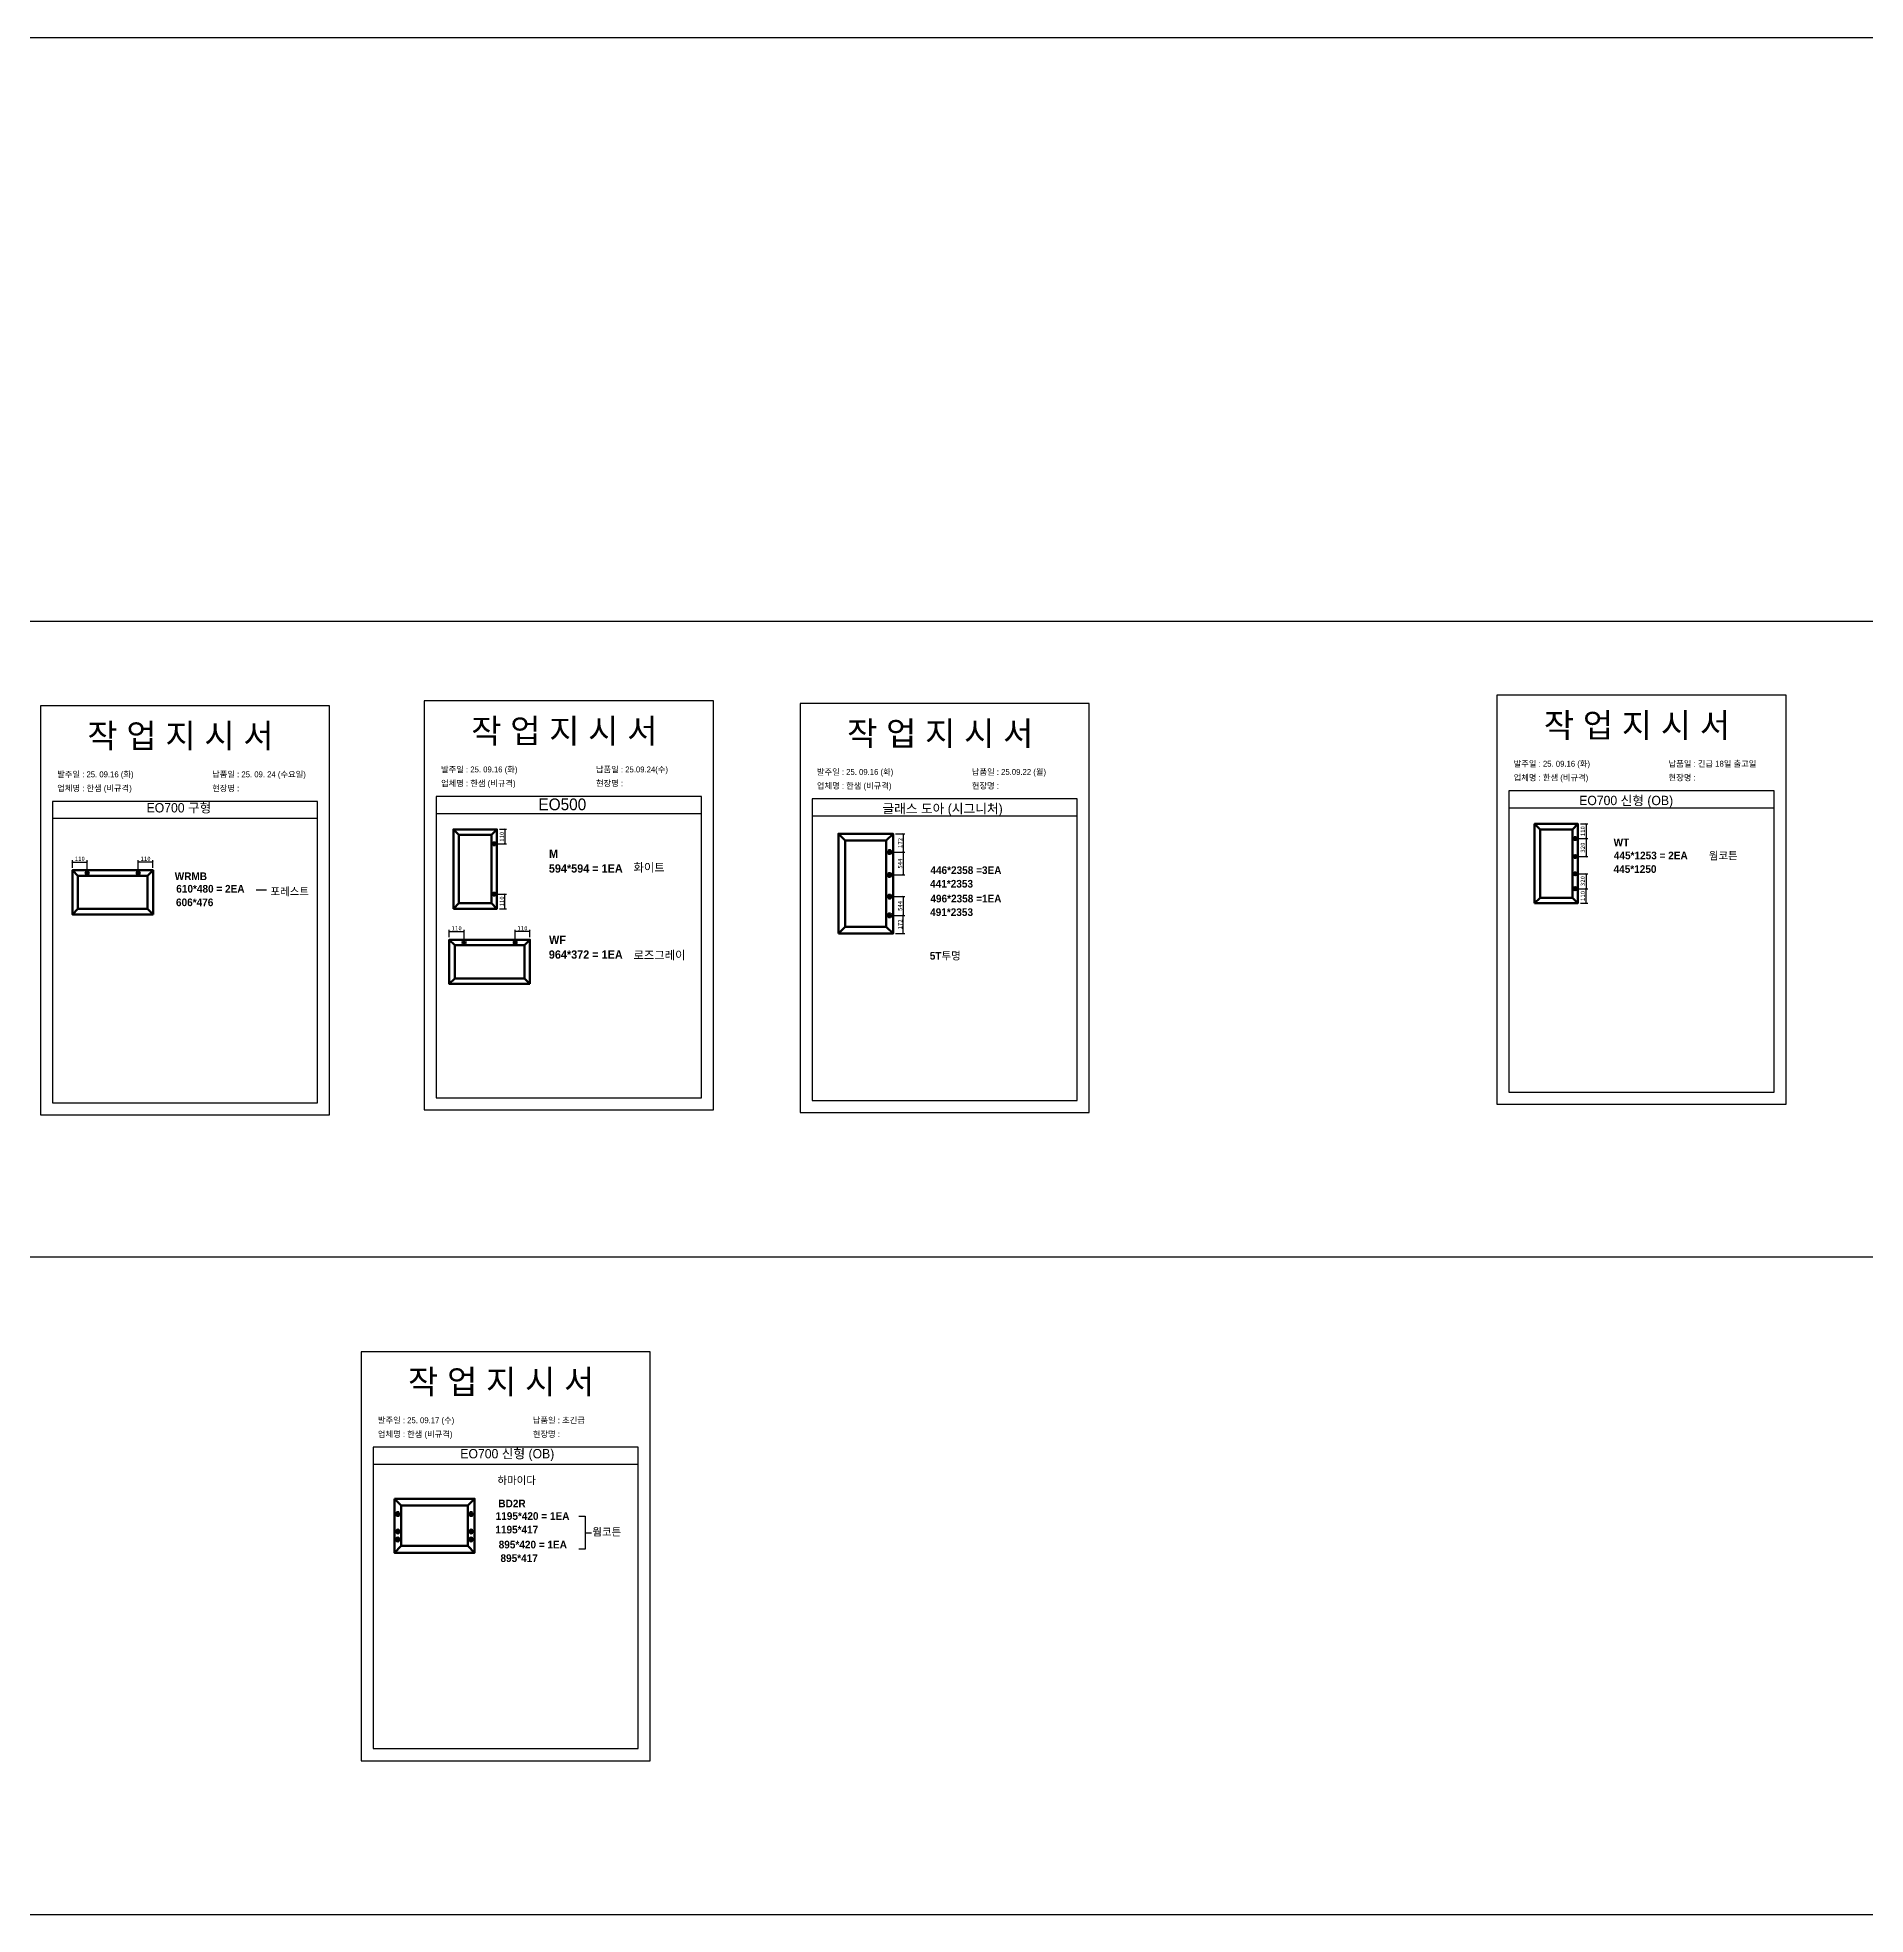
# Model space of a CAD drawing. Header units: millimetres. Extents: x -44117 to 256353, y -2095463 to 65325.
# Drawn here: x 116978 to 127597, y -321390 to -310486 of the extents above; entities that cross this region are included whole.
import ezdxf

# ---------------------------------------------------------------- set-up
doc = ezdxf.new("R2010")
doc.units = ezdxf.units.MM
doc.header["$LTSCALE"] = 10
doc.layers.add('Layer1', color=7, linetype='Continuous', lineweight=70)
doc.styles.add('MtX_Gulim', font='')
doc.styles.get('MtX_Gulim').set_extended_font_data('Gulim', bold=True)
doc.dimstyles.new('ISO-25', dxfattribs={"dimtxt": 2.5, "dimasz": 2.5, "dimexe": 1, "dimexo": 1, "dimtad": 1, "dimtxsty": 'Standard', "dimblk": 'ARCHTICK', "dimcen": 2.5, "dimadec": 0, "dimazin": 0, "dimtfac": 1, "dimtmove": 0, "dimatfit": 3, "dimfxl": 0, "dimarcsym": 0})

# ---------------------------------------------------------------- blocks, each defined once
blk = doc.blocks.new('_ArchTick')
at = {"color": 0, "linetype": 'ByBlock', "const_width": 0.15}
blk.add_lwpolyline([(-0.5, -0.5), (0.5, 0.5)], dxfattribs=at)
blk = doc.blocks.new('*D3345')
at = {"color": 0, "lineweight": -2}
for p, q in [((117180, -315309), (117180, -315266)), ((117180, -315276), (117266, -315276)), ((117266, -315325), (117266, -315266))]:
    blk.add_line(p, q, dxfattribs=at)
at = {"layer": 'Defpoints', "color": 0}
for p in [(117180, -315324), (117266, -315276), (117266, -315340)]:
    blk.add_point(p, dxfattribs=at)
at = {"color": 0, "lineweight": -2, "xscale": 10, "yscale": 10, "zscale": 10, "rotation": 180}
blk.add_blockref('_ArchTick', (117180, -315276), dxfattribs=at)
at = {"color": 0, "lineweight": -2, "xscale": 10, "yscale": 10, "zscale": 10}
blk.add_blockref('_ArchTick', (117266, -315276), dxfattribs=at)
at = {"color": 0, "insert": (117223, -315257), "char_height": 25, "attachment_point": 5}
blk.add_mtext('110', dxfattribs=at)
blk = doc.blocks.new('*D3346')
at = {"color": 0, "lineweight": -2}
for p, q in [((117563, -315325), (117563, -315266)), ((117648, -315276), (117563, -315276)), ((117648, -315309), (117648, -315266))]:
    blk.add_line(p, q, dxfattribs=at)
at = {"layer": 'Defpoints', "color": 0}
for p in [(117563, -315276), (117563, -315340), (117648, -315324)]:
    blk.add_point(p, dxfattribs=at)
at = {"color": 0, "lineweight": -2, "xscale": 10, "yscale": 10, "zscale": 10, "rotation": 180}
blk.add_blockref('_ArchTick', (117563, -315276), dxfattribs=at)
at = {"color": 0, "lineweight": -2, "xscale": 10, "yscale": 10, "zscale": 10}
blk.add_blockref('_ArchTick', (117648, -315276), dxfattribs=at)
at = {"color": 0, "insert": (117605, -315257), "char_height": 25, "attachment_point": 5}
blk.add_mtext('110', dxfattribs=at)
blk = doc.blocks.new('*D3347')
at = {"color": 0, "lineweight": -2}
for p, q in [((119661, -315086), (119703, -315086)), ((119693, -315086), (119693, -315171)), ((119645, -315171), (119703, -315171))]:
    blk.add_line(p, q, dxfattribs=at)
at = {"layer": 'Defpoints', "color": 0}
for p in [(119646, -315086), (119630, -315171), (119693, -315171)]:
    blk.add_point(p, dxfattribs=at)
at = {"color": 0, "lineweight": -2, "xscale": 10, "yscale": 10, "zscale": 10}
for p, rotation in [((119693, -315086), 90), ((119693, -315171), 270)]:
    blk.add_blockref('_ArchTick', p, dxfattribs=dict(at, rotation=rotation))
at = {"color": 0, "insert": (119675, -315129), "char_height": 25, "attachment_point": 5, "rotation": 90}
blk.add_mtext('110', dxfattribs=at)
blk = doc.blocks.new('*D3348')
at = {"color": 0, "lineweight": -2}
for p, q in [((119645, -315463), (119703, -315463)), ((119661, -315548), (119703, -315548)), ((119693, -315548), (119693, -315463))]:
    blk.add_line(p, q, dxfattribs=at)
at = {"layer": 'Defpoints', "color": 0}
for p in [(119630, -315463), (119646, -315548), (119693, -315463)]:
    blk.add_point(p, dxfattribs=at)
at = {"color": 0, "lineweight": -2, "xscale": 10, "yscale": 10, "zscale": 10}
for p, rotation in [((119693, -315463), 90), ((119693, -315548), 270)]:
    blk.add_blockref('_ArchTick', p, dxfattribs=dict(at, rotation=rotation))
at = {"color": 0, "insert": (119675, -315505), "char_height": 25, "attachment_point": 5, "rotation": 90}
blk.add_mtext('110', dxfattribs=at)
blk = doc.blocks.new('*D3349')
at = {"color": 0, "lineweight": -2}
for p, q in [((119370, -315713), (119370, -315670)), ((119456, -315729), (119456, -315670)), ((119370, -315680), (119456, -315680))]:
    blk.add_line(p, q, dxfattribs=at)
at = {"layer": 'Defpoints', "color": 0}
for p in [(119370, -315728), (119456, -315680), (119456, -315744)]:
    blk.add_point(p, dxfattribs=at)
at = {"color": 0, "lineweight": -2, "xscale": 10, "yscale": 10, "zscale": 10, "rotation": 180}
blk.add_blockref('_ArchTick', (119370, -315680), dxfattribs=at)
at = {"color": 0, "lineweight": -2, "xscale": 10, "yscale": 10, "zscale": 10}
blk.add_blockref('_ArchTick', (119456, -315680), dxfattribs=at)
at = {"color": 0, "insert": (119413, -315661), "char_height": 25, "attachment_point": 5}
blk.add_mtext('110', dxfattribs=at)
blk = doc.blocks.new('*D3350')
at = {"color": 0, "lineweight": -2}
for p, q in [((119752, -315729), (119752, -315670)), ((119838, -315713), (119838, -315670)), ((119838, -315680), (119752, -315680))]:
    blk.add_line(p, q, dxfattribs=at)
at = {"layer": 'Defpoints', "color": 0}
for p in [(119752, -315680), (119752, -315744), (119838, -315728)]:
    blk.add_point(p, dxfattribs=at)
at = {"color": 0, "lineweight": -2, "xscale": 10, "yscale": 10, "zscale": 10, "rotation": 180}
blk.add_blockref('_ArchTick', (119752, -315680), dxfattribs=at)
at = {"color": 0, "lineweight": -2, "xscale": 10, "yscale": 10, "zscale": 10}
blk.add_blockref('_ArchTick', (119838, -315680), dxfattribs=at)
at = {"color": 0, "insert": (119795, -315661), "char_height": 25, "attachment_point": 5}
blk.add_mtext('110', dxfattribs=at)
blk = doc.blocks.new('*D3353')
at = {"color": 0, "lineweight": -2}
for p, q in [((121963, -315112), (122017, -315112)), ((122007, -315112), (122007, -315219)), ((121943, -315219), (122017, -315219))]:
    blk.add_line(p, q, dxfattribs=at)
at = {"layer": 'Defpoints', "color": 0}
for p in [(121948, -315112), (121928, -315219), (122007, -315219)]:
    blk.add_point(p, dxfattribs=at)
at = {"color": 0, "lineweight": -2, "xscale": 10, "yscale": 10, "zscale": 10}
for p, rotation in [((122007, -315112), 90), ((122007, -315219), 270)]:
    blk.add_blockref('_ArchTick', p, dxfattribs=dict(at, rotation=rotation))
at = {"color": 0, "insert": (121989, -315165), "char_height": 25, "attachment_point": 5, "rotation": 90}
blk.add_mtext('172', dxfattribs=at)
blk = doc.blocks.new('*D3354')
at = {"color": 0, "lineweight": -2}
for p, q in [((121943, -315586), (122017, -315586)), ((122007, -315692), (122007, -315586)), ((121963, -315692), (122017, -315692))]:
    blk.add_line(p, q, dxfattribs=at)
at = {"layer": 'Defpoints', "color": 0}
for p in [(121928, -315586), (122007, -315586), (121948, -315692)]:
    blk.add_point(p, dxfattribs=at)
at = {"color": 0, "lineweight": -2, "xscale": 10, "yscale": 10, "zscale": 10}
for p, rotation in [((122007, -315586), 90), ((122007, -315692), 270)]:
    blk.add_blockref('_ArchTick', p, dxfattribs=dict(at, rotation=rotation))
at = {"color": 0, "insert": (121989, -315639), "char_height": 25, "attachment_point": 5, "rotation": 90}
blk.add_mtext('172', dxfattribs=at)
blk = doc.blocks.new('*D3355')
at = {"color": 0, "lineweight": -2}
for p, q in [((121943, -315219), (122017, -315219)), ((122007, -315219), (122007, -315351)), ((121943, -315351), (122017, -315351))]:
    blk.add_line(p, q, dxfattribs=at)
at = {"layer": 'Defpoints', "color": 0}
for p in [(121928, -315219), (121928, -315351), (122007, -315351)]:
    blk.add_point(p, dxfattribs=at)
at = {"color": 0, "lineweight": -2, "xscale": 10, "yscale": 10, "zscale": 10}
for p, rotation in [((122007, -315219), 90), ((122007, -315351), 270)]:
    blk.add_blockref('_ArchTick', p, dxfattribs=dict(at, rotation=rotation))
at = {"color": 0, "insert": (121989, -315285), "char_height": 25, "attachment_point": 5, "rotation": 90}
blk.add_mtext('544', dxfattribs=at)
blk = doc.blocks.new('*D3356')
at = {"color": 0, "lineweight": -2}
for p, q in [((121943, -315477), (122017, -315477)), ((122007, -315477), (122007, -315586)), ((121943, -315586), (122017, -315586))]:
    blk.add_line(p, q, dxfattribs=at)
at = {"layer": 'Defpoints', "color": 0}
for p in [(121928, -315477), (121928, -315586), (122007, -315586)]:
    blk.add_point(p, dxfattribs=at)
at = {"color": 0, "lineweight": -2, "xscale": 10, "yscale": 10, "zscale": 10}
for p, rotation in [((122007, -315477), 90), ((122007, -315586), 270)]:
    blk.add_blockref('_ArchTick', p, dxfattribs=dict(at, rotation=rotation))
at = {"color": 0, "insert": (121989, -315531), "char_height": 25, "attachment_point": 5, "rotation": 90}
blk.add_mtext('544', dxfattribs=at)
blk = doc.blocks.new('*D3362')
at = {"color": 0, "lineweight": -2}
for p, q in [((125942, -315055), (125984, -315055)), ((125974, -315055), (125974, -315139)), ((125926, -315139), (125984, -315139))]:
    blk.add_line(p, q, dxfattribs=at)
at = {"layer": 'Defpoints', "color": 0}
for p in [(125927, -315055), (125911, -315139), (125974, -315139)]:
    blk.add_point(p, dxfattribs=at)
at = {"color": 0, "lineweight": -2, "xscale": 10, "yscale": 10, "zscale": 10}
for p, rotation in [((125974, -315055), 90), ((125974, -315139), 270)]:
    blk.add_blockref('_ArchTick', p, dxfattribs=dict(at, rotation=rotation))
at = {"color": 0, "insert": (125955, -315097), "char_height": 25, "attachment_point": 5, "rotation": 90}
blk.add_mtext('110', dxfattribs=at)
blk = doc.blocks.new('*D3363')
at = {"color": 0, "lineweight": -2}
for p, q in [((125926, -315431), (125984, -315431)), ((125974, -315515), (125974, -315431)), ((125942, -315515), (125984, -315515))]:
    blk.add_line(p, q, dxfattribs=at)
at = {"layer": 'Defpoints', "color": 0}
for p in [(125911, -315431), (125974, -315431), (125927, -315515)]:
    blk.add_point(p, dxfattribs=at)
at = {"color": 0, "lineweight": -2, "xscale": 10, "yscale": 10, "zscale": 10}
for p, rotation in [((125974, -315431), 90), ((125974, -315515), 270)]:
    blk.add_blockref('_ArchTick', p, dxfattribs=dict(at, rotation=rotation))
at = {"color": 0, "insert": (125955, -315473), "char_height": 25, "attachment_point": 5, "rotation": 90}
blk.add_mtext('110', dxfattribs=at)
blk = doc.blocks.new('*D3364')
at = {"color": 0, "lineweight": -2}
for p, q in [((125926, -315139), (125984, -315139)), ((125974, -315139), (125974, -315245)), ((125926, -315245), (125984, -315245))]:
    blk.add_line(p, q, dxfattribs=at)
at = {"layer": 'Defpoints', "color": 0}
for p in [(125911, -315139), (125911, -315245), (125974, -315245)]:
    blk.add_point(p, dxfattribs=at)
at = {"color": 0, "lineweight": -2, "xscale": 10, "yscale": 10, "zscale": 10}
for p, rotation in [((125974, -315139), 90), ((125974, -315245), 270)]:
    blk.add_blockref('_ArchTick', p, dxfattribs=dict(at, rotation=rotation))
at = {"color": 0, "insert": (125955, -315192), "char_height": 25, "attachment_point": 5, "rotation": 90}
blk.add_mtext('320', dxfattribs=at)
blk = doc.blocks.new('*D3365')
at = {"color": 0, "lineweight": -2}
for p, q in [((125926, -315344), (125984, -315344)), ((125974, -315344), (125974, -315431)), ((125926, -315431), (125984, -315431))]:
    blk.add_line(p, q, dxfattribs=at)
at = {"layer": 'Defpoints', "color": 0}
for p in [(125911, -315344), (125911, -315431), (125974, -315431)]:
    blk.add_point(p, dxfattribs=at)
at = {"color": 0, "lineweight": -2, "xscale": 10, "yscale": 10, "zscale": 10}
for p, rotation in [((125974, -315344), 90), ((125974, -315431), 270)]:
    blk.add_blockref('_ArchTick', p, dxfattribs=dict(at, rotation=rotation))
at = {"color": 0, "insert": (125955, -315387), "char_height": 25, "attachment_point": 5, "rotation": 90}
blk.add_mtext('320', dxfattribs=at)

msp = doc.modelspace()

# ---------------------------------------------------------------- linework, layer by layer
at = {"color": 1}
for p, q in [((104015.69829, -310486.23585), (196284.84516, -310486.23585)), ((104015.69829, -310486.23585), (196284.84516, -310486.23585)), ((104015.69829, -313877.07446), (196284.84516, -313877.07446)), ((104015.69829, -313877.07446), (196284.84516, -313877.07446)), ((104015.69829, -317569.10118), (196284.84516, -317569.10118)), ((104015.69829, -317569.10118), (196284.84516, -317569.10118)), ((104015.69829, -321390.31271), (196284.84516, -321390.31271)), ((104015.69829, -321390.31271), (196284.84516, -321390.31271))]:
    msp.add_line(p, q, dxfattribs=at)
for p, q in [((120834.28422, -314895.48125), (119294.28422, -314895.48125)), ((127066.01375, -314862.36863), (125526.01375, -314862.36863)), ((118604.29618, -314923.80885), (117064.29618, -314923.80885)), ((120834.28422, -314995.48125), (119294.28422, -314995.48125)), ((123018.03423, -314909.76979), (121478.03423, -314909.76979)), ((123018.03423, -315009.76979), (121478.03423, -315009.76979)), ((127066.01375, -314962.36863), (125526.01375, -314962.36863)), ((118604.29618, -315023.80885), (117064.29618, -315023.80885)), ((118248.04612, -315437.67372), (118307.36187, -315437.67372)), ((120467.49379, -318676.24038), (118927.49379, -318676.24038)), ((120467.49379, -318776.24038), (118927.49379, -318776.24038)), ((120158.66856, -319172.3661), (120196.5623, -319172.3661))]:
    msp.add_line(p, q)
for points in [[(119224.28422, -316716.31153), (120904.28422, -316716.31153), (120904.28422, -314340.31153), (119224.28422, -314340.31153)], [(121408.03423, -316730.60006), (123088.03423, -316730.60006), (123088.03423, -314354.60006), (121408.03423, -314354.60006)], [(125456.01375, -316683.1989), (127136.01375, -316683.1989), (127136.01375, -314307.1989), (125456.01375, -314307.1989)], [(116994.29618, -316744.63913), (118674.29618, -316744.63913), (118674.29618, -314368.63913), (116994.29618, -314368.63913)], [(118857.49379, -320497.07066), (120537.49379, -320497.07066), (120537.49379, -318121.07066), (118857.49379, -318121.07066)]]:
    msp.add_lwpolyline(points, close=True)
for points in [[(119294.28422, -314895.48125), (119294.28422, -316646.31153), (120834.28422, -316646.31153), (120834.28422, -314895.48125)], [(125526.01375, -314862.36863), (125526.01375, -316613.1989), (127066.01375, -316613.1989), (127066.01375, -314862.36863)], [(117064.29618, -314923.80885), (117064.29618, -316674.63913), (118604.29618, -316674.63913), (118604.29618, -314923.80885)], [(121478.03423, -314909.76979), (121478.03423, -316660.60006), (123018.03423, -316660.60006), (123018.03423, -314909.76979)], [(118927.49379, -318676.24038), (118927.49379, -320427.07066), (120467.49379, -320427.07066), (120467.49379, -318676.24038)], [(120122.57928, -319076.72952), (120158.66856, -319076.72952), (120158.66856, -319268.00269), (120122.57928, -319268.00269)]]:
    msp.add_lwpolyline(points)
at = {"layer": 'Layer1'}
for p, q in [((119425.3763, -315117.98814), (119393.82046, -315086.4323)), ((119614.71131, -315117.98814), (119646.26714, -315086.4323)), ((121670.39371, -315151.89542), (121630.7038, -315112.2055)), ((121908.53319, -315151.89542), (121948.2231, -315112.2055)), ((125706.68216, -315086.35052), (125675.18674, -315054.85509)), ((125895.6547, -315086.35052), (125927.15012, -315054.85509)), ((125911.06512, -315126.11299), (125911.06512, -315152.29584)), ((119630.15128, -315157.82688), (119630.15128, -315184.05995)), ((121927.95309, -315202.0033), (121927.95309, -315234.99842)), ((125911.06512, -315231.51501), (125911.06512, -315257.69786)), ((117211.95177, -315355.86323), (117179.88845, -315323.79991)), ((117252.43121, -315340.17495), (117279.08618, -315340.17495)), ((117575.88321, -315340.17495), (117549.22824, -315340.17495)), ((117648.42597, -315323.79991), (117616.36264, -315355.86323)), ((117616.36264, -315355.86323), (117648.42597, -315323.79991)), ((121927.95309, -315334.82885), (121927.95309, -315367.82397)), ((125911.06512, -315331.08827), (125911.06512, -315357.27112)), ((119630.15128, -315476.15937), (119630.15128, -315449.92629)), ((125911.06512, -315443.83604), (125911.06512, -315417.65318)), ((117211.95177, -315548.24318), (117179.88845, -315580.3065)), ((117648.42597, -315580.3065), (117616.36264, -315548.24318)), ((119393.82046, -315547.55394), (119425.3763, -315515.99811)), ((119646.26714, -315547.55394), (119614.71131, -315515.99811)), ((119614.71131, -315515.99811), (119646.26714, -315547.55394)), ((121927.95309, -315460.30912), (121927.95309, -315493.30424)), ((125675.18674, -315515.09393), (125706.68216, -315483.59851)), ((125927.15012, -315515.09393), (125895.6547, -315483.59851)), ((125895.6547, -315483.59851), (125927.15012, -315515.09393)), ((121630.7038, -315692.18944), (121670.39371, -315652.49953)), ((121948.2231, -315692.18944), (121908.53319, -315652.49953)), ((121908.53319, -315652.49953), (121948.2231, -315692.18944)), ((121927.95309, -315602.39165), (121927.95309, -315569.39653)), ((119401.87454, -315759.6977), (119369.81121, -315727.63437)), ((119442.35398, -315744.00941), (119469.00894, -315744.00941)), ((119765.80597, -315744.00941), (119739.15101, -315744.00941)), ((119838.34873, -315727.63437), (119806.28541, -315759.6977)), ((119806.28541, -315759.6977), (119838.34873, -315727.63437)), ((119401.87454, -315952.07764), (119369.81121, -315984.14097)), ((119838.34873, -315984.14097), (119806.28541, -315952.07764)), ((119050.65552, -318974.74243), (119089.89795, -319013.98486)), ((119070.1405, -319048.02534), (119070.1405, -319080.64845)), ((119477.3363, -319013.98486), (119516.57873, -318974.74243)), ((119496.24516, -319048.02534), (119496.24516, -319080.64845)), ((119070.67581, -319149.19843), (119070.67581, -319181.82154)), ((119496.78047, -319149.19843), (119496.78047, -319181.82154)), ((119050.65552, -319288.68185), (119089.89795, -319249.43942)), ((119089.89795, -319249.43942), (119050.65552, -319288.68185)), ((119070.1405, -319195.77017), (119070.1405, -319228.39328)), ((119477.3363, -319249.43942), (119516.57873, -319288.68185)), ((119496.24516, -319195.77017), (119496.24516, -319228.39328))]:
    msp.add_line(p, q, dxfattribs=at)
for points in [[(119393.82046, -315547.55394), (119646.26714, -315547.55394), (119646.26714, -315086.4323), (119393.82046, -315086.4323)], [(119425.3763, -315515.99811), (119614.71131, -315515.99811), (119614.71131, -315117.98814), (119425.3763, -315117.98814)], [(121630.7038, -315692.18944), (121948.2231, -315692.18944), (121948.2231, -315112.2055), (121630.7038, -315112.2055)], [(125675.18674, -315515.09393), (125927.15012, -315515.09393), (125927.15012, -315054.85509), (125675.18674, -315054.85509)], [(125706.68216, -315483.59851), (125895.6547, -315483.59851), (125895.6547, -315086.35052), (125706.68216, -315086.35052)], [(119643.26782, -315170.94342), (119617.03474, -315170.94342)], [(121670.39371, -315652.49953), (121908.53319, -315652.49953), (121908.53319, -315151.89542), (121670.39371, -315151.89542)], [(121944.45065, -315218.50086), (121911.45553, -315218.50086)], [(125924.15654, -315139.20441), (125897.97369, -315139.20441)], [(117648.42597, -315580.3065), (117648.42597, -315323.79991), (117179.88845, -315323.79991), (117179.88845, -315580.3065)], [(117265.75869, -315326.84747), (117265.75869, -315353.50243)], [(117562.55572, -315326.84747), (117562.55572, -315353.50243)], [(125924.15654, -315244.60643), (125897.97369, -315244.60643)], [(125924.15654, -315344.17969), (125897.97369, -315344.17969)], [(117616.36264, -315548.24318), (117616.36264, -315355.86323), (117211.95177, -315355.86323), (117211.95177, -315548.24318)], [(121944.45065, -315351.32641), (121911.45553, -315351.32641)], [(125924.15654, -315430.74461), (125897.97369, -315430.74461)], [(119643.26782, -315463.04283), (119617.03474, -315463.04283)], [(121944.45065, -315476.80668), (121911.45553, -315476.80668)], [(121944.45065, -315585.89409), (121911.45553, -315585.89409)], [(119838.34873, -315984.14097), (119838.34873, -315727.63437), (119369.81121, -315727.63437), (119369.81121, -315984.14097)], [(119806.28541, -315952.07764), (119806.28541, -315759.6977), (119401.87454, -315759.6977), (119401.87454, -315952.07764)], [(119455.68146, -315730.68193), (119455.68146, -315757.33689)], [(119752.47849, -315730.68193), (119752.47849, -315757.33689)], [(119050.65552, -318974.74243), (119050.65552, -319288.68185), (119516.57873, -319288.68185), (119516.57873, -318974.74243)], [(119089.89795, -319013.98486), (119089.89795, -319249.43942), (119477.3363, -319249.43942), (119477.3363, -319013.98486)], [(119086.45206, -319064.33689), (119053.82895, -319064.33689)], [(119512.55671, -319064.33689), (119479.9336, -319064.33689)], [(119086.45206, -319212.08172), (119053.82895, -319212.08172)], [(119086.98737, -319165.50998), (119054.36426, -319165.50998)], [(119512.55671, -319212.08172), (119479.9336, -319212.08172)], [(119513.09202, -319165.50998), (119480.46891, -319165.50998)]]:
    msp.add_lwpolyline(points, close=True, dxfattribs=at)
for centre, radius in [((119630.15128, -315170.94342), 8.74436), ((121927.95309, -315218.50086), 10.99837), ((125911.06512, -315139.20441), 8.72762), ((125911.06512, -315244.60643), 8.72762), ((117265.75869, -315340.17495), 8.88499), ((117562.55572, -315340.17495), 8.88499), ((121927.95309, -315351.32641), 10.99837), ((125911.06512, -315344.17969), 8.72762), ((119630.15128, -315463.04283), 8.74436), ((125911.06512, -315430.74461), 8.72762), ((121927.95309, -315476.80668), 10.99837), ((121927.95309, -315585.89409), 10.99837), ((119455.68146, -315744.00941), 8.88499), ((119752.47849, -315744.00941), 8.88499), ((119070.1405, -319064.33689), 10.87437), ((119070.67581, -319165.50998), 10.87437), ((119496.24516, -319064.33689), 10.87437), ((119496.78047, -319165.50998), 10.87437), ((119070.1405, -319212.08172), 10.87437), ((119496.24516, -319212.08172), 10.87437)]:
    msp.add_circle(centre, radius, dxfattribs=at)

# ---------------------------------------------------------------- texts
at = {"linetype": 'Continuous', "style": 'MtX_Gulim'}
for s, height, p in [('M', 48.14284, (119949.42923, -315251.86011)), ('WT', 44.508282, (126134.24561, -315184.24351)), ('445*1253 = 2EA', 44.508282, (126135.63142, -315260.34105)), ('웜코튼', 44.508282, (126687.57738, -315261.64721)), ('WRMB', 44.508282, (117774.75011, -315381.01811)), ('594*594 = 1EA', 48.1428372, (119948.30572, -315337.50002)), ('화이트', 48.142837, (120439.90788, -315332.08728)), ('446*2358 =3EA', 44.508282, (122164.92957, -315345.70704)), ('610*480 = 2EA', 44.508282, (117783.65091, -315453.74545)), ('포레스트', 44.508282, (118330.57238, -315469.66931)), ('496*2358 =1EA', 44.508282, (122164.92957, -315510.75954)), ('WF', 48.142837, (119949.42923, -315751.95023)), ('964*372 = 1EA', 48.1428372, (119948.30572, -315837.59014)), ('로즈그레이', 48.142837, (120439.90788, -315841.42899)), ('5T투명', 44.508282, (122161.43823, -315843.10707)), ('하마이다', 44.508282, (119649.3135, -318890.82771)), ('1195*420 = 1EA', 44.508282, (119638.97971, -319097.81575)), ('BD2R', 44.508282, (119654.78334, -319025.0884)), ('웜코튼', 44.508282, (120201.29233, -319190.12896)), (' 895*420 = 1EA ', 44.508282, (119640.63982, -319263.79034))]:
    msp.add_text(s, height=height, dxfattribs=at).set_placement(p)
at = {"color": 242, "linetype": 'Continuous', "true_color": 0xcd2027, "style": 'MtX_Gulim'}
for s, p in [('445*1250', (126133.97454, -315339.22229)), ('441*2353', (122163.27269, -315424.58828)), ('606*476', (117781.99403, -315532.6267)), ('491*2353', (122163.27269, -315589.64078)), ('1195*417', (119637.32284, -319176.69699)), ('895*417', (119667.17769, -319342.67158))]:
    msp.add_text(s, height=44.508282, dxfattribs=at).set_placement(p)
at = {"attachment_point": 1}
for s, width, gutter_width, heights, insert, char_height in [('{\\fGulim|b0|i0|c129|p50;작 업 지 시 서}', 3307.3198183, 12.5, [-155.84554], (117267.10278, -314472.80164), 140), ('{\\fGulim|b0|i0|c129|p50;작 업 지 시 서}', 3307.3198183, 12.5, [-155.84554], (119497.09082, -314444.47404), 140), ('{\\fGulim|b0|i0|c129|p50;작 업 지 시 서}', 3307.3198183, 12.5, [-155.84554], (121680.84083, -314458.76258), 140), ('{\\fGulim|b0|i0|c129|p50;작 업 지 시 서}', 3307.3198183, 12.5, [-155.84554], (125728.82036, -314411.36142), 140), ('{\\fGulim|b0|i0|c129|p50;발주일 : 25. 09.16 (화)}', 3307.3198183, 12.5, [34.50412], (125553.611, -314688.08184), 34.3), ('{\\fGulim|b0|i0|c129|p50;납품일 : 긴급 18일 출고일}', 3307.3198183, 12.5, [37.67976], (126453.58898, -314688.08184), 34.3), ('{\\fGulim|b0|i0|c129|p50;발주일 : 25. 09.16 (화)}', 3307.3198183, 12.5, [34.50412], (117091.89343, -314749.52206), 34.3), ('{\\fGulim|b0|i0|c129|p50;납품일 : 25. 09. 24 (수요일)}', 3307.3198183, 12.5, [37.67976], (117991.87141, -314749.52206), 34.3), ('{\\fGulim|b0|i0|c129|p50;업체명 : 한샘 (비규격)}', 3307.3198183, 12.5, [36.11279], (119321.88146, -314801.85064), 34.3), ('{\\fGulim|b0|i0|c129|p50;발주일 : 25. 09.16 (화)}', 3307.3198183, 12.5, [34.50412], (119321.88146, -314721.19446), 34.3), ('{\\fGulim|b0|i0|c129|p50;현장명 : }', 3307.3198183, 12.5, [-38.2735], (120221.85945, -314801.85064), 34.3), ('{\\fGulim|b0|i0|c129|p50;납품일 : 25.09.24(수)}', 3307.3198183, 12.5, [37.67976], (120221.85945, -314721.19446), 34.3), ('{\\fGulim|b0|i0|c129|p50;발주일 : 25. 09.16 (화)}', 3307.3198183, 12.5, [34.50412], (121505.63148, -314735.483), 34.3), ('{\\fGulim|b0|i0|c129|p50;납품일 : 25.09.22 (월)}', 3307.3198183, 12.5, [37.67976], (122405.60946, -314735.483), 34.3), ('{\\fGulim|b0|i0|c129|p50;업체명 : 한샘 (비규격)}', 3307.3198183, 12.5, [36.11279], (125553.611, -314768.73801), 34.3), ('{\\fGulim|b0|i0|c129|p50;현장명 : }', 3307.3198183, 12.5, [-38.2735], (126453.58898, -314768.73801), 34.3), ('{\\fGulim|b0|i0|c129|p50;업체명 : 한샘 (비규격)}', 3307.3198183, 12.5, [36.11279], (117091.89343, -314830.17824), 34.3), ('{\\fGulim|b0|i0|c129|p50;현장명 : }', 3307.3198183, 12.5, [-38.2735], (117991.87141, -314830.17824), 34.3), ('{\\fGulim|b0|i0|c129|p50;EO500}', 6570.6870665, 24.83388, [71.74566], (119887.77729, -314906.95902), 68.1441707), ('{\\fGulim|b0|i0|c129|p50;업체명 : 한샘 (비규격)}', 3307.3198183, 12.5, [36.11279], (121505.63148, -314816.13918), 34.3), ('{\\fGulim|b0|i0|c129|p50;현장명 : }', 3307.3198183, 12.5, [-38.2735], (122405.60946, -314816.13918), 34.3), ('{\\fGulim|b0|i0|c129|p50;EO700 신형 (OB)}', 5224.9748335, 19.74777, [57.05176], (125934.19625, -314891.40791), 54.1878762), ('{\\fGulim|b0|i0|c129|p50;EO700 구형}', 5224.9748335, 19.74777, [57.05176], (117611.14087, -314933.94319), 54.1878762), ('{\\fGulim|b0|i0|c129|p50;글래스 도아 (시그니처)}', 5224.9748335, 19.74777, [57.05176], (121886.21673, -314938.80907), 54.1878762), ('{\\fGulim|b0|i0|c129|p50;작 업 지 시 서}', 3307.3198183, 12.5, [-155.84554], (119130.30039, -318225.23317), 140), ('{\\fGulim|b0|i0|c129|p50;발주일 : 25. 09.17 (수)}', 3307.3198183, 12.5, [34.50412], (118955.09103, -318501.95359), 34.3), ('{\\fGulim|b0|i0|c129|p50;납품일 : 초긴급}', 3307.3198183, 12.5, [37.67976], (119855.06902, -318501.95359), 34.3), ('{\\fGulim|b0|i0|c129|p50;업체명 : 한샘 (비규격)}', 3307.3198183, 12.5, [36.11279], (118955.09103, -318582.60977), 34.3), ('{\\fGulim|b0|i0|c129|p50;현장명 : }', 3307.3198183, 12.5, [-38.2735], (119855.06902, -318582.60977), 34.3), ('{\\fGulim|b0|i0|c129|p50;EO700 신형 (OB)}', 5224.9748335, 19.74777, [57.05176], (119434.04245, -318686.37473), 54.1878762)]:
    msp.add_mtext_dynamic_manual_height_columns(s, width=width, gutter_width=gutter_width, heights=heights, dxfattribs=dict(at, insert=insert, char_height=char_height))

# ---------------------------------------------------------------- dimensions: what is measured, and where the dimension line sits
for base, p1, p2, angle, text, picture, middle in [((119693.36598, -315170.94342), (119646.26714, -315086.4323), (119630.15128, -315170.94342), 90, '110', '*D3347', (119674.61598, -315128.68786)), ((122007.4625, -315218.50086), (121948.2231, -315112.2055), (121927.95309, -315218.50086), 90, '172', '*D3353', (121988.7125, -315165.35318)), ((125974.15879, -315139.20441), (125927.15012, -315054.85509), (125911.06512, -315139.20441), 90, '110', '*D3362', (125955.40879, -315097.02975)), ((122007.4625, -315351.32641), (121927.95309, -315218.50086), (121927.95309, -315351.32641), 90, '544', '*D3355', (121988.7125, -315284.91364)), ((125974.15879, -315244.60643), (125911.06512, -315139.20441), (125911.06512, -315244.60643), 90, '320', '*D3364', (125955.40879, -315191.90542)), ((117265.75869, -315275.94362), (117179.88845, -315323.79991), (117265.75869, -315340.17495), 180, '110', '*D3345', (117222.82357, -315257.19362)), ((125974.15879, -315430.74461), (125911.06512, -315344.17969), (125911.06512, -315430.74461), 90, '320', '*D3365', (125955.40879, -315387.46215)), ((125974.15879, -315430.74461), (125927.15012, -315515.09393), (125911.06512, -315430.74461), 270, '110', '*D3363', (125955.40879, -315472.91927)), ((119693.36598, -315463.04283), (119646.26714, -315547.55394), (119630.15128, -315463.04283), 270, '110', '*D3348', (119674.61598, -315505.29839)), ((122007.4625, -315585.89409), (121927.95309, -315476.80668), (121927.95309, -315585.89409), 90, '544', '*D3356', (121988.7125, -315531.35038)), ((119455.68146, -315679.77808), (119369.81121, -315727.63437), (119455.68146, -315744.00941), 180, '110', '*D3349', (119412.74634, -315661.02808)), ((122007.4625, -315585.89409), (121948.2231, -315692.18944), (121927.95309, -315585.89409), 270, '172', '*D3354', (121988.7125, -315639.04177))]:
    dim = msp.add_linear_dim(base=base, p1=p1, p2=p2, angle=angle, text=text, dimstyle='ISO-25', override={"dimscale": 10, "dimasz": 1, "dimexo": 1.5, "dimtxsty": 'Standard'})
    dim.commit()
    dim.dimension.update_dxf_attribs({"geometry": picture, "text_midpoint": middle})
for base, p1, p2, picture, middle in [((117562.55572, -315275.94362), (117648.42597, -315323.79991), (117562.55572, -315340.17495), '*D3346', (117605.49085, -315257.19362)), ((119752.47849, -315679.77808), (119838.34873, -315727.63437), (119752.47849, -315744.00941), '*D3350', (119795.41361, -315661.02808))]:
    dim = msp.add_linear_dim(base=base, p1=p1, p2=p2, text='110', dimstyle='ISO-25', override={"dimscale": 10, "dimasz": 1, "dimexo": 1.5, "dimtxsty": 'Standard'})
    dim.commit()
    dim.dimension.update_dxf_attribs({"geometry": picture, "text_midpoint": middle})

doc.saveas('drawing.dxf')
